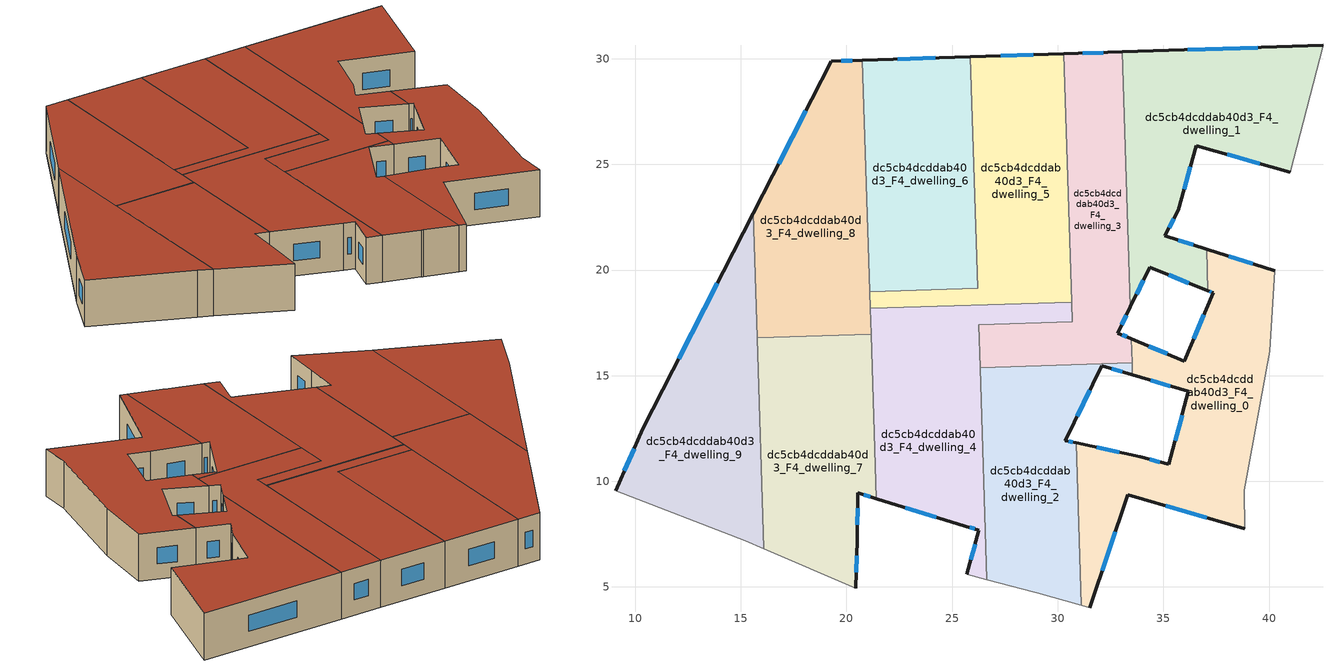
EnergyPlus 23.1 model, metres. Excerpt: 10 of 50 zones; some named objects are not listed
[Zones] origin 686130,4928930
dc5cb4dcddab40d3_F4_dwelling_0
 floor to dc5cb4dcddab40d3_F3_dwelling_0 (EU_floor_Construction): 40.27,19.96 40.02,16.17 38.82,9.59 38.85,7.77 33.31,9.36 31.52,4.03 31.11,4.14 30.86,11.82 33.91,11.16 35.26,10.8 36.18,14.26 33.54,15.04 33.48,16.74 35.99,15.69 37.35,18.93 37.1,19.03 37.04,20.99 z12
 wall outside (EU_wall_Construction): 31.52,4.03 33.31,9.36 38.85,7.77 / 33.54,15.04 36.18,14.26 35.26,10.8 33.91,11.16 30.86,11.82 / 37.1,19.03 37.35,18.93 35.99,15.69 33.48,16.74 / 40.27,19.96 37.04,20.99 z12:15
 wall adiabatic (EU_wall_Construction): 31.11,4.14 31.52,4.03 / 38.85,7.77 38.82,9.59 40.02,16.17 40.27,19.96 z12:15
 wall to dc5cb4dcddab40d3_F4_dwelling_2 (EU_wall_Construction): 30.86,11.82 31.11,4.14 / 33.52,15.61 33.54,15.04 z12:15
 wall to dc5cb4dcddab40d3_F4_dwelling_1 (EU_wall_Construction): 37.04,20.99 37.1,19.03 z12:15
 wall to dc5cb4dcddab40d3_F4_dwelling_3 (EU_wall_Construction): 33.48,16.74 33.52,15.61 z12:15
 window (EU_Window_Construction): 35.11,8.84 37.05,8.28 / 32.1,5.76 32.73,7.62 / 32.92,11.37 31.86,11.6 / 34.82,10.91 34.35,11.04 / 35.88,13.13 35.56,11.92 / 34.4,14.78 35.32,14.51 / 35.18,16.03 34.3,16.4 / 36.91,17.87 36.43,16.74 / 37.18,18.99 37.27,18.96 / 39.22,20.29 38.09,20.65 z12.98:14.02
 roof outside (EU_roof_Construction): 38.85,7.77 38.82,9.59 40.02,16.17 40.27,19.96 37.04,20.99 37.1,19.03 37.35,18.93 35.99,15.69 33.48,16.74 33.54,15.04 36.18,14.26 35.26,10.8 33.91,11.16 30.86,11.82 31.11,4.14 31.52,4.03 33.31,9.36 z15
dc5cb4dcddab40d3_F4_dwelling_1
 floor to dc5cb4dcddab40d3_F3_dwelling_1 (EU_floor_Construction): 42.55,30.63 41.01,24.63 36.56,25.89 35.69,22.82 35.07,21.62 37.04,20.99 37.1,19.03 34.35,20.13 33.44,18.25 33.05,30.32 z12
 wall outside (EU_wall_Construction): 37.04,20.99 35.07,21.62 35.69,22.82 36.56,25.89 41.01,24.63 / 33.44,18.25 34.35,20.13 37.1,19.03 / 42.55,30.63 33.05,30.32 z12:15
 wall adiabatic (EU_wall_Construction): 41.01,24.63 42.55,30.63 z12:15
 wall to dc5cb4dcddab40d3_F4_dwelling_3 (EU_wall_Construction): 33.05,30.32 33.44,18.25 z12:15
 window (EU_Window_Construction): 35.27,22.01 35.49,22.43 / 36.4,21.19 35.71,21.41 / 35.25,19.77 36.21,19.38 / 33.73,18.86 34.05,19.52 / 39.46,30.53 36.14,30.42 / 38.01,25.48 39.56,25.04 / 35.97,23.82 36.28,24.89 z12.98:14.02
 roof outside (EU_roof_Construction): 37.1,19.03 37.04,20.99 35.07,21.62 35.69,22.82 36.56,25.89 41.01,24.63 42.55,30.63 33.05,30.32 33.44,18.25 34.35,20.13 z15
dc5cb4dcddab40d3_F4_dwelling_2
 floor to dc5cb4dcddab40d3_F3_dwelling_2 (EU_floor_Construction): 33.52,15.61 33.54,15.04 32.08,15.47 30.36,11.93 30.86,11.82 31.11,4.14 29.01,4.72 28.9,4.75 26.65,5.35 26.33,15.38 z12
 wall outside (EU_wall_Construction): 30.86,11.82 30.36,11.93 32.08,15.47 33.54,15.04 z12:15
 wall adiabatic (EU_wall_Construction): 26.65,5.35 28.9,4.75 29.01,4.72 31.11,4.14 z12:15
 wall to dc5cb4dcddab40d3_F4_dwelling_3 (EU_wall_Construction): 33.52,15.61 26.33,15.38 z12:15
 wall to dc5cb4dcddab40d3_F4_dwelling_4 (EU_wall_Construction): 26.33,15.38 26.65,5.35 z12:15
 window (EU_Window_Construction): 30.92,13.08 31.52,14.32 / 30.7,11.85 30.53,11.89 / 32.55,15.33 33.06,15.18 z12.98:14.02
 roof outside (EU_roof_Construction): 31.11,4.14 30.86,11.82 30.36,11.93 32.08,15.47 33.54,15.04 33.52,15.61 26.33,15.38 26.65,5.35 28.9,4.75 29.01,4.72 z15
dc5cb4dcddab40d3_F4_dwelling_3
 floor to dc5cb4dcddab40d3_F3_dwelling_3 (EU_floor_Construction): 33.05,30.32 33.44,18.25 32.83,17.02 33.48,16.74 33.52,15.61 26.33,15.38 26.27,17.42 30.68,17.56 30.28,30.23 z12
 wall outside (EU_wall_Construction): 33.05,30.32 30.28,30.23 / 33.48,16.74 32.83,17.02 33.44,18.25 z12:15
 wall to dc5cb4dcddab40d3_F4_dwelling_4 (EU_wall_Construction): 30.65,18.48 30.68,17.56 26.27,17.42 26.33,15.38 z12:15
 wall to dc5cb4dcddab40d3_F4_dwelling_5 (EU_wall_Construction): 30.28,30.23 30.65,18.48 z12:15
 window (EU_Window_Construction): 32.15,30.29 31.18,30.26 / 33.03,17.42 33.24,17.85 / 33.27,16.83 33.04,16.93 z12.98:14.02
 roof outside (EU_roof_Construction): 33.52,15.61 33.48,16.74 32.83,17.02 33.44,18.25 33.05,30.32 30.28,30.23 30.68,17.56 26.27,17.42 26.33,15.38 z15
dc5cb4dcddab40d3_F4_dwelling_4
 floor to dc5cb4dcddab40d3_F3_dwelling_4 (EU_floor_Construction): 30.65,18.48 30.68,17.56 26.27,17.42 26.65,5.35 25.7,5.61 26.27,7.7 25.62,7.88 21.41,9.18 21.13,18.18 z12
 wall outside (EU_wall_Construction): 21.41,9.18 25.62,7.88 26.27,7.7 25.7,5.61 z12:15
 wall adiabatic (EU_wall_Construction): 25.7,5.61 26.65,5.35 z12:15
 wall to dc5cb4dcddab40d3_F4_dwelling_5 (EU_wall_Construction): 30.65,18.48 21.13,18.18 z12:15
 wall to dc5cb4dcddab40d3_F4_dwelling_7 (EU_wall_Construction): 21.17,16.96 21.41,9.18 z12:15
 wall to dc5cb4dcddab40d3_F4_dwelling_8 (EU_wall_Construction): 21.13,18.18 21.17,16.96 z12:15
 window (EU_Window_Construction): 26.09,7.02 25.89,6.29 / 25.83,7.82 26.06,7.76 / 22.78,8.76 24.25,8.3 z12.98:14.02
 roof outside (EU_roof_Construction): 26.65,5.35 26.27,17.42 30.68,17.56 30.65,18.48 21.13,18.18 21.41,9.18 25.62,7.88 26.27,7.7 25.7,5.61 z15
dc5cb4dcddab40d3_F4_dwelling_5
 floor to dc5cb4dcddab40d3_F3_dwelling_5 (EU_floor_Construction): 30.28,30.23 30.65,18.48 21.13,18.18 21.1,18.98 26.21,19.14 25.87,30.09 z12
 wall outside (EU_wall_Construction): 30.28,30.23 25.87,30.09 z12:15
 wall to dc5cb4dcddab40d3_F4_dwelling_6 (EU_wall_Construction): 25.87,30.09 26.21,19.14 21.1,18.98 z12:15
 wall to dc5cb4dcddab40d3_F4_dwelling_8 (EU_wall_Construction): 21.1,18.98 21.13,18.18 z12:15
 window (EU_Window_Construction): 28.85,30.19 27.3,30.14 z12.98:14.02
 roof outside (EU_roof_Construction): 30.65,18.48 30.28,30.23 25.87,30.09 26.21,19.14 21.1,18.98 21.13,18.18 z15
dc5cb4dcddab40d3_F4_dwelling_6
 floor to dc5cb4dcddab40d3_F3_dwelling_6 (EU_floor_Construction): 25.87,30.09 26.21,19.14 21.1,18.98 20.76,29.92 z12
 wall outside (EU_wall_Construction): 25.87,30.09 20.76,29.92 z12:15
 wall to dc5cb4dcddab40d3_F4_dwelling_8 (EU_wall_Construction): 20.76,29.92 21.1,18.98 z12:15
 window (EU_Window_Construction): 24.21,30.04 22.42,29.98 z12.98:14.02
 roof outside (EU_roof_Construction): 26.21,19.14 25.87,30.09 20.76,29.92 21.1,18.98 z15
dc5cb4dcddab40d3_F4_dwelling_7
 floor to dc5cb4dcddab40d3_F3_dwelling_7 (EU_floor_Construction): 21.17,16.96 21.41,9.18 20.54,9.45 20.5,7.24 20.44,4.94 16.1,6.81 15.78,16.79 z12
 wall outside (EU_wall_Construction): 20.44,4.94 20.5,7.24 20.54,9.45 21.41,9.18 z12:15
 wall adiabatic (EU_wall_Construction): 16.1,6.81 20.44,4.94 z12:15
 wall to dc5cb4dcddab40d3_F4_dwelling_8 (EU_wall_Construction): 21.17,16.96 15.78,16.79 z12:15
 wall to dc5cb4dcddab40d3_F4_dwelling_9 (EU_wall_Construction): 15.78,16.79 16.1,6.81 z12:15
 window (EU_Window_Construction): 20.82,9.36 21.13,9.27 / 20.52,7.96 20.53,8.73 / 20.46,5.69 20.48,6.49 z12.98:14.02
 roof outside (EU_roof_Construction): 20.44,4.94 20.5,7.24 20.54,9.45 21.41,9.18 21.17,16.96 15.78,16.79 16.1,6.81 z15
dc5cb4dcddab40d3_F4_dwelling_8
 floor to dc5cb4dcddab40d3_F3_dwelling_8 (EU_floor_Construction): 20.76,29.92 21.17,16.96 15.78,16.79 15.6,22.69 19.28,29.88 z12
 wall outside (EU_wall_Construction): 20.76,29.92 19.28,29.88 15.6,22.69 z12:15
 wall to dc5cb4dcddab40d3_F4_dwelling_9 (EU_wall_Construction): 15.6,22.69 15.78,16.79 z12:15
 window (EU_Window_Construction): 20.28,29.91 19.76,29.89 / 18.08,27.54 16.8,25.03 z12.98:14.02
 roof outside (EU_roof_Construction): 21.17,16.96 20.76,29.92 19.28,29.88 15.6,22.69 15.78,16.79 z15
dc5cb4dcddab40d3_F4_dwelling_9
 floor to dc5cb4dcddab40d3_F3_dwelling_9 (EU_floor_Construction): 15.6,22.69 16.1,6.81 15.22,7.19 9.07,9.55 10.37,12.49 z12
 wall outside (EU_wall_Construction): 15.6,22.69 10.37,12.49 9.07,9.55 z12:15
 wall adiabatic (EU_wall_Construction): 9.07,9.55 15.22,7.19 16.1,6.81 z12:15
 window (EU_Window_Construction): 13.9,19.37 12.07,15.8 / 9.95,11.53 9.49,10.5 z12.98:14.02
 roof outside (EU_roof_Construction): 16.1,6.81 15.6,22.69 10.37,12.49 9.07,9.55 15.22,7.19 z15
[Building]
EU S2 Campaign: North Axis=0; Terrain=City; Solar Distribution=FullExterior
[Site:Location]
Bologna: Latitude=44.5; Longitude=11.25; Time Zone=1; Elevation=37
[SizingPeriod:WeatherFileDays]
AnnualSizingPeriod: Begin Month=1; Begin Day of Month=1; End Month=12; End Day of Month=31; Day of Week for Start Day=Monday; Use Weather File Daylight Saving Period=No; Use Weather File Rain and Snow Indicators=No
[MATERIAL]
EU_InternalMass_Material: Roughness=MediumRough; Thickness=0.1; Conductivity=1; Density=1800; Specific Heat=900; Thermal Absorptance=0.9; Solar Absorptance=0.7; Visible Absorptance=0.7
[MATERIAL:NOMASS] Roughness=MediumRough; Thermal Absorptance=0.9; Solar Absorptance=0.7; Visible Absorptance=0.7
Name | Thermal Resistance
EU_wall_NoMass | 0.905828
EU_roof_NoMass | 0.37593
EU_floor_NoMass | 0.67114
[WINDOWMATERIAL:SIMPLEGLAZINGSYSTEM]
EU_Window_SimpleGlazing: UFactor=4.52486; Solar Heat Gain Coefficient=0.85; Visible Transmittance=0.85
[CONSTRUCTION]
EU_wall_Construction: EU_wall_NoMass
EU_roof_Construction: EU_roof_NoMass
EU_floor_Construction: EU_floor_NoMass
EU_Window_Construction: EU_Window_SimpleGlazing
EU_InternalMass_Construction: EU_InternalMass_Material
[ZONE] Type=1; Multiplier=1; Ceiling Height=autocalculate; Floor Area=autocalculate; Part of Total Floor Area=Yes
Name | Volume
dc5cb4dcddab40d3_F4_dwelling_0 | 190.23
dc5cb4dcddab40d3_F4_dwelling_1 | 186.078
dc5cb4dcddab40d3_F4_dwelling_2 | 147.95
dc5cb4dcddab40d3_F4_dwelling_3 | 147.942
dc5cb4dcddab40d3_F4_dwelling_4 | 168.039
dc5cb4dcddab40d3_F4_dwelling_5 | 168.075
dc5cb4dcddab40d3_F4_dwelling_6 | 168.052
dc5cb4dcddab40d3_F4_dwelling_7 | 168.059
dc5cb4dcddab40d3_F4_dwelling_8 | 168.034
dc5cb4dcddab40d3_F4_dwelling_9 | 168.045
[INTERNALMASS] Construction=EU_InternalMass_Construction
Name | Zone or ZoneList | Surface Area
dc5cb4dcddab40d3_F4_dwelling_0_EU_InternalMass | dc5cb4dcddab40d3_F4_dwelling_0 | 63.4093
dc5cb4dcddab40d3_F4_dwelling_1_EU_InternalMass | dc5cb4dcddab40d3_F4_dwelling_1 | 62.0258
dc5cb4dcddab40d3_F4_dwelling_2_EU_InternalMass | dc5cb4dcddab40d3_F4_dwelling_2 | 49.3166
dc5cb4dcddab40d3_F4_dwelling_3_EU_InternalMass | dc5cb4dcddab40d3_F4_dwelling_3 | 49.314
dc5cb4dcddab40d3_F4_dwelling_4_EU_InternalMass | dc5cb4dcddab40d3_F4_dwelling_4 | 56.0131
dc5cb4dcddab40d3_F4_dwelling_5_EU_InternalMass | dc5cb4dcddab40d3_F4_dwelling_5 | 56.0252
dc5cb4dcddab40d3_F4_dwelling_6_EU_InternalMass | dc5cb4dcddab40d3_F4_dwelling_6 | 56.0201
dc5cb4dcddab40d3_F4_dwelling_7_EU_InternalMass | dc5cb4dcddab40d3_F4_dwelling_7 | 56.0194
dc5cb4dcddab40d3_F4_dwelling_8_EU_InternalMass | dc5cb4dcddab40d3_F4_dwelling_8 | 56.0114
dc5cb4dcddab40d3_F4_dwelling_9_EU_InternalMass | dc5cb4dcddab40d3_F4_dwelling_9 | 56.0156
[OTHEREQUIPMENT] Fuel Type=Electricity; Design Level Calculation Method=Watts/Area; Power per Zone Floor Area=1; Fraction Latent=0; Fraction Radiant=0; Fraction Lost=0; Carbon Dioxide Generation Rate=0; EndUse Subcategory=EU_Step8_InternalGains
Name | Zone or ZoneList or Space or SpaceList | Schedule
EU_Step8_InternalGain_dc5cb4dcddab40d3_F4_dwelling_0_f000 | dc5cb4dcddab40d3_F4_dwelling_0 | EU_Step8_GainSchedule_dc5cb4dcddab40d3_F4_dwelling_0_f000
EU_Step8_InternalGain_dc5cb4dcddab40d3_F4_dwelling_1_f000 | dc5cb4dcddab40d3_F4_dwelling_1 | EU_Step8_GainSchedule_dc5cb4dcddab40d3_F4_dwelling_1_f000
EU_Step8_InternalGain_dc5cb4dcddab40d3_F4_dwelling_2_f000 | dc5cb4dcddab40d3_F4_dwelling_2 | EU_Step8_GainSchedule_dc5cb4dcddab40d3_F4_dwelling_2_f000
EU_Step8_InternalGain_dc5cb4dcddab40d3_F4_dwelling_3_f000 | dc5cb4dcddab40d3_F4_dwelling_3 | EU_Step8_GainSchedule_dc5cb4dcddab40d3_F4_dwelling_3_f000
EU_Step8_InternalGain_dc5cb4dcddab40d3_F4_dwelling_4_f000 | dc5cb4dcddab40d3_F4_dwelling_4 | EU_Step8_GainSchedule_dc5cb4dcddab40d3_F4_dwelling_4_f000
EU_Step8_InternalGain_dc5cb4dcddab40d3_F4_dwelling_5_f000 | dc5cb4dcddab40d3_F4_dwelling_5 | EU_Step8_GainSchedule_dc5cb4dcddab40d3_F4_dwelling_5_f000
EU_Step8_InternalGain_dc5cb4dcddab40d3_F4_dwelling_6_f000 | dc5cb4dcddab40d3_F4_dwelling_6 | EU_Step8_GainSchedule_dc5cb4dcddab40d3_F4_dwelling_6_f000
EU_Step8_InternalGain_dc5cb4dcddab40d3_F4_dwelling_7_f000 | dc5cb4dcddab40d3_F4_dwelling_7 | EU_Step8_GainSchedule_dc5cb4dcddab40d3_F4_dwelling_7_f000
EU_Step8_InternalGain_dc5cb4dcddab40d3_F4_dwelling_8_f000 | dc5cb4dcddab40d3_F4_dwelling_8 | EU_Step8_GainSchedule_dc5cb4dcddab40d3_F4_dwelling_8_f000
EU_Step8_InternalGain_dc5cb4dcddab40d3_F4_dwelling_9_f000 | dc5cb4dcddab40d3_F4_dwelling_9 | EU_Step8_GainSchedule_dc5cb4dcddab40d3_F4_dwelling_9_f000
[ZONEVENTILATION:DESIGNFLOWRATE] Schedule=EU_AlwaysOn; Design Flow Rate Calculation Method=AirChanges/Hour; Air Changes per Hour=0.73129; Ventilation Type=Natural; Fan Pressure Rise=0; Fan Total Efficiency=1; Constant Term Coefficient=1; Temperature Term Coefficient=0; Velocity Term Coefficient=0; Velocity Squared Term Coefficient=0; Minimum Indoor Temperature=-100; Maximum Indoor Temperature=100; Delta Temperature=-100; Minimum Outdoor Temperature=-100; Maximum Outdoor Temperature=100; Maximum Wind Speed=40
Name | Zone or ZoneList or Space or SpaceList
EU_ConstantAir_dc5cb4dcddab40d3_F4_dwelling_0 | dc5cb4dcddab40d3_F4_dwelling_0
EU_ConstantAir_dc5cb4dcddab40d3_F4_dwelling_1 | dc5cb4dcddab40d3_F4_dwelling_1
EU_ConstantAir_dc5cb4dcddab40d3_F4_dwelling_2 | dc5cb4dcddab40d3_F4_dwelling_2
EU_ConstantAir_dc5cb4dcddab40d3_F4_dwelling_3 | dc5cb4dcddab40d3_F4_dwelling_3
EU_ConstantAir_dc5cb4dcddab40d3_F4_dwelling_4 | dc5cb4dcddab40d3_F4_dwelling_4
EU_ConstantAir_dc5cb4dcddab40d3_F4_dwelling_5 | dc5cb4dcddab40d3_F4_dwelling_5
EU_ConstantAir_dc5cb4dcddab40d3_F4_dwelling_6 | dc5cb4dcddab40d3_F4_dwelling_6
EU_ConstantAir_dc5cb4dcddab40d3_F4_dwelling_7 | dc5cb4dcddab40d3_F4_dwelling_7
EU_ConstantAir_dc5cb4dcddab40d3_F4_dwelling_8 | dc5cb4dcddab40d3_F4_dwelling_8
EU_ConstantAir_dc5cb4dcddab40d3_F4_dwelling_9 | dc5cb4dcddab40d3_F4_dwelling_9
[HVACTEMPLATE:ZONE:IDEALLOADSAIRSYSTEM] System Availability Schedule=EU_AlwaysOn; Maximum Heating Supply Air Temperature=50; Minimum Cooling Supply Air Temperature=13; Maximum Heating Supply Air Humidity Ratio=0.0156; Minimum Cooling Supply Air Humidity Ratio=0.0077; Heating Limit=NoLimit; Cooling Limit=NoLimit; Heating Availability Schedule=EU_AlwaysOn; Cooling Availability Schedule=EU_CoolingOff; Dehumidification Control Type=ConstantSensibleHeatRatio; Cooling Sensible Heat Ratio=0.7; Dehumidification Setpoint=60; Humidification Control Type=None; Humidification Setpoint=30; Outdoor Air Method=None; Outdoor Air Flow Rate per Person=0.00944; Outdoor Air Flow Rate per Zone Floor Area=0; Outdoor Air Flow Rate per Zone=0; Demand Controlled Ventilation Type=None; Outdoor Air Economizer Type=NoEconomizer; Heat Recovery Type=None; Sensible Heat Recovery Effectiveness=0.7; Latent Heat Recovery Effectiveness=0.65
Name | Template Thermostat
dc5cb4dcddab40d3_F4_dwelling_0 | EU_HeatOnly_dc5cb4dcddab40d3_F4_dwelling_0
dc5cb4dcddab40d3_F4_dwelling_1 | EU_HeatOnly_dc5cb4dcddab40d3_F4_dwelling_1
dc5cb4dcddab40d3_F4_dwelling_2 | EU_HeatOnly_dc5cb4dcddab40d3_F4_dwelling_2
dc5cb4dcddab40d3_F4_dwelling_3 | EU_HeatOnly_dc5cb4dcddab40d3_F4_dwelling_3
dc5cb4dcddab40d3_F4_dwelling_4 | EU_HeatOnly_dc5cb4dcddab40d3_F4_dwelling_4
dc5cb4dcddab40d3_F4_dwelling_5 | EU_HeatOnly_dc5cb4dcddab40d3_F4_dwelling_5
dc5cb4dcddab40d3_F4_dwelling_6 | EU_HeatOnly_dc5cb4dcddab40d3_F4_dwelling_6
dc5cb4dcddab40d3_F4_dwelling_7 | EU_HeatOnly_dc5cb4dcddab40d3_F4_dwelling_7
dc5cb4dcddab40d3_F4_dwelling_8 | EU_HeatOnly_dc5cb4dcddab40d3_F4_dwelling_8
dc5cb4dcddab40d3_F4_dwelling_9 | EU_HeatOnly_dc5cb4dcddab40d3_F4_dwelling_9
[SIZING:ZONE] Zone Cooling Design Supply Air Temperature Input Method=SupplyAirTemperature; Zone Cooling Design Supply Air Temperature=13; Zone Heating Design Supply Air Temperature Input Method=SupplyAirTemperature; Zone Heating Design Supply Air Temperature=50; Zone Cooling Design Supply Air Humidity Ratio=0.008; Zone Heating Design Supply Air Humidity Ratio=0.008; Cooling Design Air Flow Method=DesignDay; Cooling Design Air Flow Rate=0; Cooling Minimum Air Flow per Zone Floor Area=0.000762; Cooling Minimum Air Flow=0; Cooling Minimum Air Flow Fraction=0.2; Heating Design Air Flow Method=DesignDay; Heating Design Air Flow Rate=0; Heating Maximum Air Flow per Zone Floor Area=0.002032; Heating Maximum Air Flow=0.141576; Heating Maximum Air Flow Fraction=0.3; Account for Dedicated Outdoor Air System=No; Dedicated Outdoor Air System Control Strategy=NeutralSupplyAir; Dedicated Outdoor Air Low Setpoint Temperature for Design=autosize; Dedicated Outdoor Air High Setpoint Temperature for Design=autosize; Zone Load Sizing Method=Sensible Load Only No Latent Load; Zone Latent Cooling Design Supply Air Humidity Ratio Input Method=HumidityRatioDifference; Zone Cooling Design Supply Air Humidity Ratio Difference=0.005; Zone Latent Heating Design Supply Air Humidity Ratio Input Method=HumidityRatioDifference; Zone Humidification Design Supply Air Humidity Ratio Difference=0.005
dc5cb4dcddab40d3_F4_dwelling_0; dc5cb4dcddab40d3_F4_dwelling_1; dc5cb4dcddab40d3_F4_dwelling_2; dc5cb4dcddab40d3_F4_dwelling_3; dc5cb4dcddab40d3_F4_dwelling_4; dc5cb4dcddab40d3_F4_dwelling_5; dc5cb4dcddab40d3_F4_dwelling_6; dc5cb4dcddab40d3_F4_dwelling_7; dc5cb4dcddab40d3_F4_dwelling_8; dc5cb4dcddab40d3_F4_dwelling_9
[SCHEDULE:CONSTANT]
Name | Hourly Value
EU_AlwaysOn | 1
EU_CoolingOff | 0
[SCHEDULE:FILE] Column Number=1; Rows to Skip at Top=0; Number of Hours of Data=8760; Column Separator=Comma; Interpolate to Timestep=No; Minutes per Item=60; Adjust Schedule for Daylight Savings=Yes
Name | File
EU_Step8_GainSchedule_dc5cb4dcddab40d3_F4_dwelling_0_f000 | ../../schedules/dc5cb4dcddab40d3/dc5cb4dcddab40d3_F4_dwelling_0_f000_gain.csv
EU_Step8_GainSchedule_dc5cb4dcddab40d3_F4_dwelling_1_f000 | ../../schedules/dc5cb4dcddab40d3/dc5cb4dcddab40d3_F4_dwelling_1_f000_gain.csv
EU_Step8_GainSchedule_dc5cb4dcddab40d3_F4_dwelling_2_f000 | ../../schedules/dc5cb4dcddab40d3/dc5cb4dcddab40d3_F4_dwelling_2_f000_gain.csv
EU_Step8_GainSchedule_dc5cb4dcddab40d3_F4_dwelling_3_f000 | ../../schedules/dc5cb4dcddab40d3/dc5cb4dcddab40d3_F4_dwelling_3_f000_gain.csv
EU_Step8_GainSchedule_dc5cb4dcddab40d3_F4_dwelling_4_f000 | ../../schedules/dc5cb4dcddab40d3/dc5cb4dcddab40d3_F4_dwelling_4_f000_gain.csv
EU_Step8_GainSchedule_dc5cb4dcddab40d3_F4_dwelling_5_f000 | ../../schedules/dc5cb4dcddab40d3/dc5cb4dcddab40d3_F4_dwelling_5_f000_gain.csv
EU_Step8_GainSchedule_dc5cb4dcddab40d3_F4_dwelling_6_f000 | ../../schedules/dc5cb4dcddab40d3/dc5cb4dcddab40d3_F4_dwelling_6_f000_gain.csv
EU_Step8_GainSchedule_dc5cb4dcddab40d3_F4_dwelling_7_f000 | ../../schedules/dc5cb4dcddab40d3/dc5cb4dcddab40d3_F4_dwelling_7_f000_gain.csv
EU_Step8_GainSchedule_dc5cb4dcddab40d3_F4_dwelling_8_f000 | ../../schedules/dc5cb4dcddab40d3/dc5cb4dcddab40d3_F4_dwelling_8_f000_gain.csv
EU_Step8_GainSchedule_dc5cb4dcddab40d3_F4_dwelling_9_f000 | ../../schedules/dc5cb4dcddab40d3/dc5cb4dcddab40d3_F4_dwelling_9_f000_gain.csv
